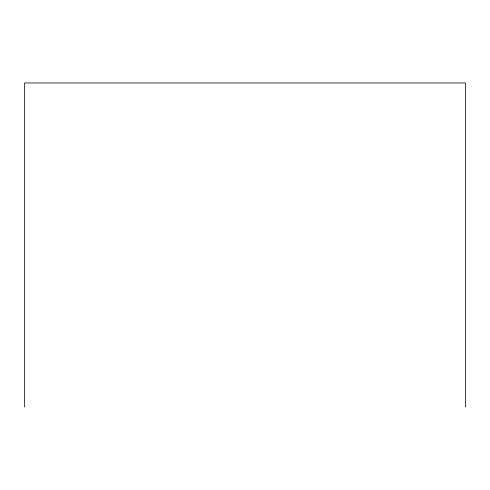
<?xml version="1.0" encoding="UTF-8"?>
<svg xmlns="http://www.w3.org/2000/svg" width="490" height="490" viewBox="0 0 490 490"><rect width="100%" height="100%" fill="white"/><g stroke="black" fill="none" stroke-linecap="round" stroke-linejoin="round"><path stroke-width="0.73" d="M465.5 407.037L465.5 82.963L24.5 82.963L24.5 407.037"/></g></svg>
